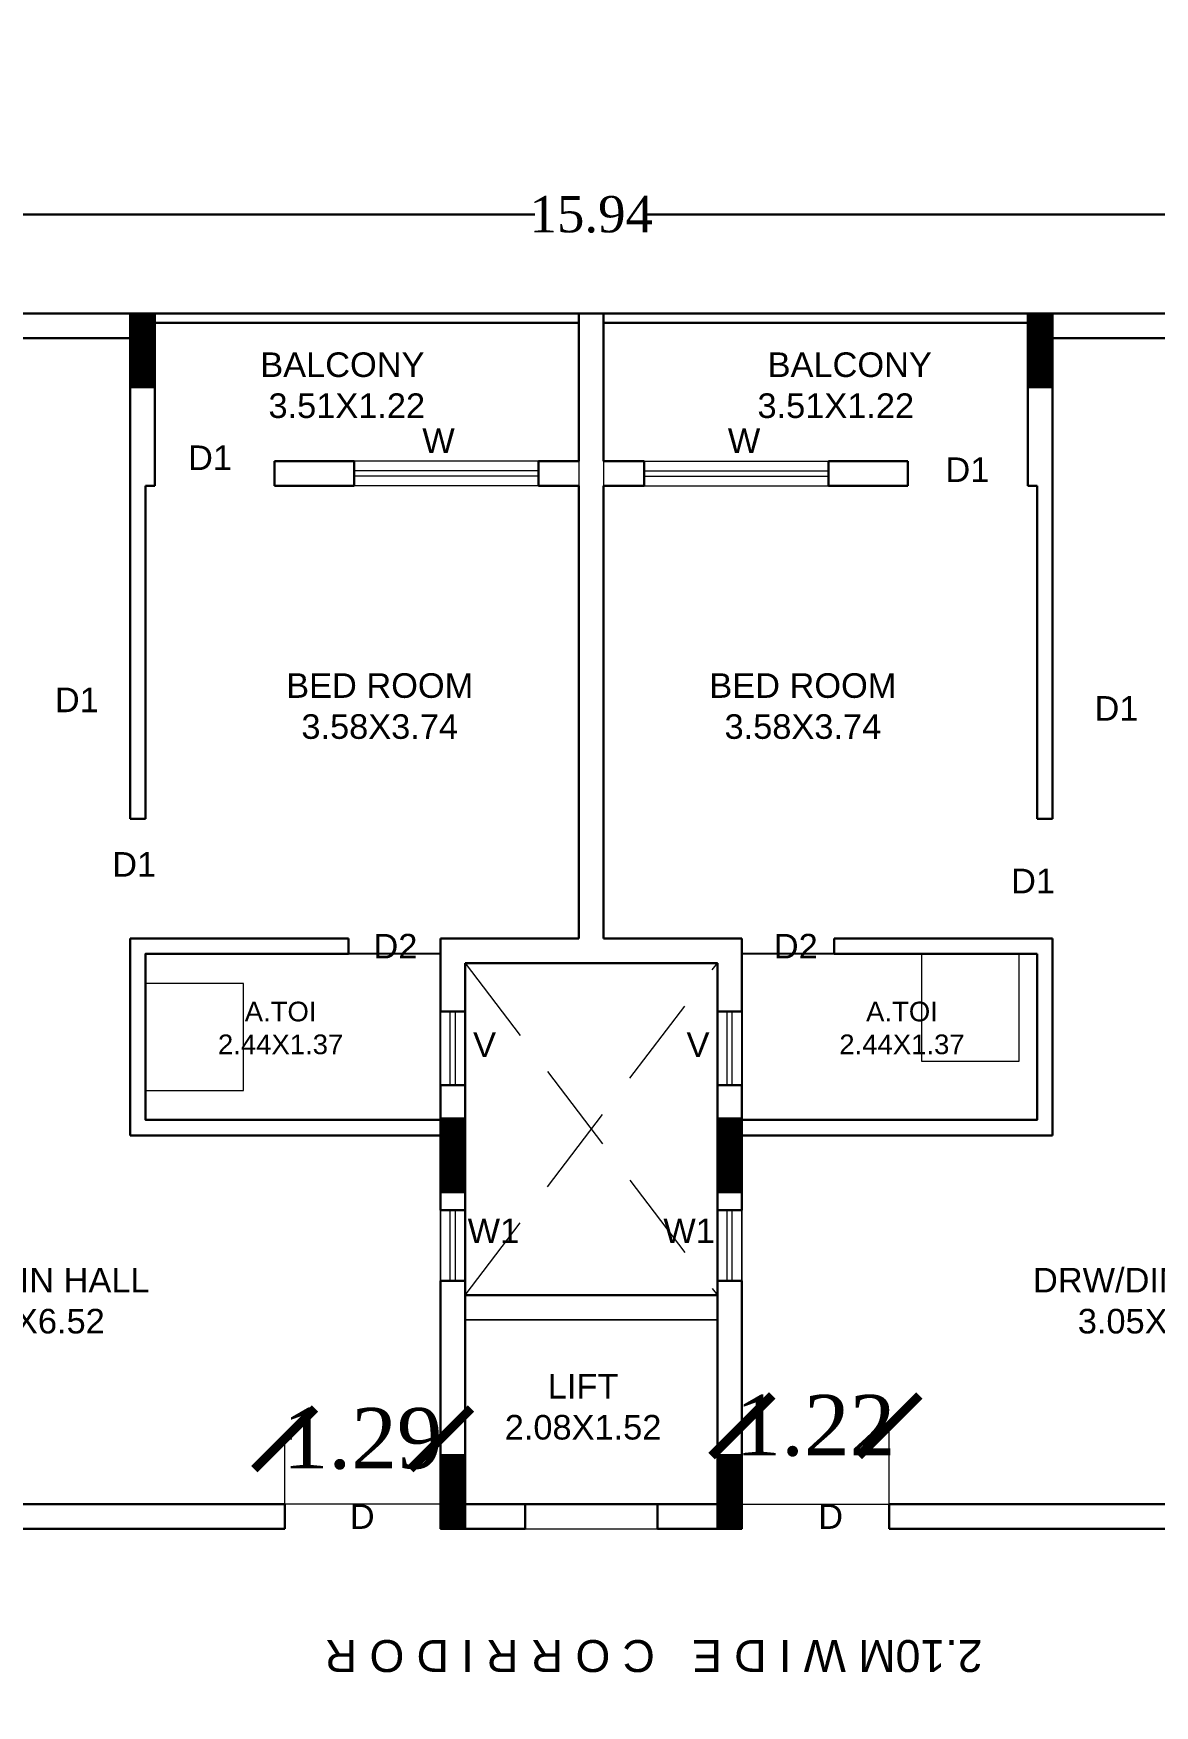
# Model space of a CAD drawing. Header units: metres. Extents: x 0 to 63445, y 32361 to 32804.
# Drawn here: x 63187.72 to 63196.99, y 32538.39 to 32552.2 of the extents above; entities that cross this region are included whole.
import ezdxf

# ---------------------------------------------------------------- set-up
doc = ezdxf.new("R2010")
doc.units = ezdxf.units.M
doc.header["$MEASUREMENT"] = 0
doc.header["$PDMODE"] = 34
doc.header["$PDSIZE"] = -10
for name, pattern in [('CONTINULUS', [0]), ('DASHED', [0.75, 0.5, -0.25]), ('DASHED2', [0.375, 0.25, -0.125])]:
    doc.linetypes.add(name, pattern=pattern)
doc.layers.get('0').update_dxf_attribs({"lineweight": 25})
doc.layers.add('BLK_1_FLR_7_BATH', color=3, linetype='Continuous', plot=False)
for name, color, linetype, lineweight in [('BLK_1_FLR_7_BLT_UP_AREA', 14, 'DASHED', 9), ('BLK_1_FLR_7_BLT_UP_AREA_DEDUCT', 41, 'DASHED', 9), ('BLK_1_FLR_7_EXIT_WIDTH_DOOR', 7, 'Continuous', 0), ('BLK_1_FLR_7_LIFT_1', 1, 'DASHED', 9), ('BLK_1_FLR_7_UNITFA', 7, 'Continuous', 0), ('BLK_1_FLR_7_WATER_CLOSET', 7, 'Continuous', 0), ('COLUMN', 1, 'Continuous', 30), ('elev', 252, 'Continuous', 20), ('hatch', 251, 'Continuous', 20), ('PLAN_INFO', 1, 'Continuous', 20), ('TEXT-2', 65, 'Continuous', 18), ('wall', 7, 'Continuous', 30), ('window', 154, 'Continuous', 9)]:
    doc.layers.add(name, color=color, linetype=linetype, lineweight=lineweight)
doc.layers.add('text', color=65, linetype='Continuous')
doc.styles.add('AutoDCRFont', font='arial.ttf')
doc.styles.get("Standard").update_dxf_attribs({"font": 'arial.ttf', "height": 0.4})
doc.styles.add('style2', font='arial.ttf', dxfattribs={"height": 0.25})
doc.styles.add('TNR', font='times.ttf', dxfattribs={"height": 0.5})
doc.dimstyles.new('ARCHANA', dxfattribs={"dimscale": 0, "dimtxt": 0.5, "dimasz": 0.5, "dimexe": 0, "dimexo": 0, "dimgap": 0, "dimtad": 0, "dimzin": 0, "dimdsep": 46, "dimtxsty": 'TNR', "dimblk": 'ARCHTICK', "dimcen": 0.09, "dimclrd": 36, "dimclre": 36, "dimclrt": 7, "dimadec": 0, "dimazin": 0, "dimtfac": 1, "dimtofl": 0, "dimtmove": 0, "dimatfit": 3, "dimldrblk": 'ARCHTICK', "dimfxl": 1, "dimfrac": 2, "dimtolj": 1, "dimtzin": 0, "dimlwd": -1, "dimlwe": -1, "dimarcsym": 0})

# ---------------------------------------------------------------- blocks, each defined once
blk = doc.blocks.new('A$C7D115503')
at = {"layer": 'COLUMN', "ltscale": 3}
h = blk.add_hatch(dxfattribs=at)
h.set_pattern_fill('ANSI31', color=256, style=0)
h.paths.add_polyline_path([(-14.36, -11.59), (-6.36, -11.59), (-6.36, 12.41), (-14.36, 12.41)])
at = {"layer": 'COLUMN', "ltscale": 0.05}
for p, q in [((-14.36, 12.41), (-6.36, 12.41)), ((-14.36, 12.41), (-14.36, -11.59)), ((-6.36, 12.41), (-6.36, -11.59)), ((-6.36, -11.59), (-14.36, -11.59))]:
    blk.add_line(p, q, dxfattribs=at)
blk = doc.blocks.new('_ArchTick')
at = {"color": 0, "linetype": 'ByBlock', "const_width": 0.15}
blk.add_lwpolyline([(-0.5, -0.5), (0.5, 0.5)], dxfattribs=at)
blk = doc.blocks.new('*D523')
at = {"layer": 'Defpoints', "color": 0, "ltscale": 0.5, "transparency": 16777216}
for p in [(63184.36, 32550.706), (63184.36, 32549.888), (63200.304, 32549.888)]:
    blk.add_point(p, dxfattribs=at)
at = {"layer": 'wall', "color": 36, "ltscale": 0.5, "transparency": 16777216}
for p, q in [((63184.36, 32549.888), (63184.36, 32550.706)), ((63184.36, 32550.706), (63191.867, 32550.706)), ((63200.304, 32550.706), (63192.797, 32550.706)), ((63200.304, 32549.888), (63200.304, 32550.706))]:
    blk.add_line(p, q, dxfattribs=at)
at = {"layer": 'wall', "color": 36, "ltscale": 0.5, "transparency": 16777216, "xscale": 0.2, "yscale": 0.2, "zscale": 0.2, "rotation": 180}
blk.add_blockref('_ArchTick', (63184.36, 32550.706), dxfattribs=at)
at = {"layer": 'wall', "color": 36, "ltscale": 0.5, "transparency": 16777216, "xscale": 0.2, "yscale": 0.2, "zscale": 0.2}
blk.add_blockref('_ArchTick', (63200.304, 32550.706), dxfattribs=at)
at = {"layer": 'wall', "color": 7, "ltscale": 0.5, "transparency": 16777216, "insert": (63192.332, 32550.706), "char_height": 0.5, "attachment_point": 5, "style": 'TNR'}
blk.add_mtext('\\A1;{\\H0.6x;15.94}', dxfattribs=at)
blk = doc.blocks.new('*D1050')
at = {"layer": 'BLK_1_FLR_7_EXIT_WIDTH_DOOR', "color": 36, "ltscale": 0.5, "transparency": 16777216}
for p, q in [((63189.799, 32539.847), (63189.799, 32540.591)), ((63189.799, 32540.591), (63189.857, 32540.591)), ((63191.088, 32540.591), (63191.03, 32540.591)), ((63191.088, 32539.847), (63191.088, 32540.591))]:
    blk.add_line(p, q, dxfattribs=at)
at = {"layer": 'Defpoints', "color": 0, "ltscale": 0.5, "transparency": 16777216}
for p in [(63191.088, 32540.591), (63189.799, 32539.847), (63191.088, 32539.847)]:
    blk.add_point(p, dxfattribs=at)
at = {"layer": 'BLK_1_FLR_7_EXIT_WIDTH_DOOR', "color": 36, "ltscale": 0.5, "transparency": 16777216, "xscale": 0.5, "yscale": 0.5, "zscale": 0.5, "rotation": 180}
blk.add_blockref('_ArchTick', (63189.799, 32540.591), dxfattribs=at)
at = {"layer": 'BLK_1_FLR_7_EXIT_WIDTH_DOOR', "color": 36, "ltscale": 0.5, "transparency": 16777216, "xscale": 0.5, "yscale": 0.5, "zscale": 0.5}
blk.add_blockref('_ArchTick', (63191.088, 32540.591), dxfattribs=at)
at = {"layer": 'BLK_1_FLR_7_EXIT_WIDTH_DOOR', "color": 7, "ltscale": 0.5, "transparency": 16777216, "insert": (63190.443, 32540.591), "char_height": 0.5, "attachment_point": 5, "style": 'TNR'}
blk.add_mtext('\\A1;1.29', dxfattribs=at)
blk = doc.blocks.new('*D1051')
at = {"layer": 'BLK_1_FLR_7_EXIT_WIDTH_DOOR', "color": 36, "ltscale": 0.5, "transparency": 16777216}
for p, q in [((63193.577, 32539.847), (63193.577, 32540.699)), ((63193.577, 32540.699), (63193.597, 32540.699)), ((63194.792, 32540.699), (63194.772, 32540.699)), ((63194.792, 32539.847), (63194.792, 32540.699))]:
    blk.add_line(p, q, dxfattribs=at)
at = {"layer": 'Defpoints', "color": 0, "ltscale": 0.5, "transparency": 16777216}
for p in [(63194.792, 32540.699), (63193.577, 32539.847), (63194.792, 32539.847)]:
    blk.add_point(p, dxfattribs=at)
at = {"layer": 'BLK_1_FLR_7_EXIT_WIDTH_DOOR', "color": 36, "ltscale": 0.5, "transparency": 16777216, "xscale": 0.5, "yscale": 0.5, "zscale": 0.5, "rotation": 180}
blk.add_blockref('_ArchTick', (63193.577, 32540.699), dxfattribs=at)
at = {"layer": 'BLK_1_FLR_7_EXIT_WIDTH_DOOR', "color": 36, "ltscale": 0.5, "transparency": 16777216, "xscale": 0.5, "yscale": 0.5, "zscale": 0.5}
blk.add_blockref('_ArchTick', (63194.792, 32540.699), dxfattribs=at)
at = {"layer": 'BLK_1_FLR_7_EXIT_WIDTH_DOOR', "color": 7, "ltscale": 0.5, "transparency": 16777216, "insert": (63194.184, 32540.699), "char_height": 0.5, "attachment_point": 5, "style": 'TNR'}
blk.add_mtext('\\A1;1.22', dxfattribs=at)

msp = doc.modelspace()

# ---------------------------------------------------------------- linework, layer by layer
at = {"layer": 'BLK_1_FLR_7_BATH', "color": 3}
for points in [[(63191.0875, 32544.5971), (63188.649, 32544.5971), (63188.649, 32543.2255), (63191.0875, 32543.2255)], [(63196.0152, 32544.5971), (63193.5767, 32544.5971), (63193.5767, 32543.2255), (63196.0152, 32543.2255)]]:
    msp.add_lwpolyline(points, close=True, dxfattribs=at)
at = {"layer": 'BLK_1_FLR_7_BLT_UP_AREA', "color": 14, "linetype": 'CONTINULUS', "ltscale": 0.05}
msp.add_lwpolyline([(63233.1569, 32549.8891), (63170.8973, 32549.8891), (63170.8973, 32548.2802), (63170.2876, 32548.2802), (63170.2876, 32546.4302), (63169.778, 32546.4302), (63169.778, 32546.4302), (63169.778, 32539.9996), (63170.8973, 32539.9996), (63170.8973, 32537.5611), (63169.778, 32537.5611), (63169.778, 32531.1305), (63170.2876, 32531.1305), (63170.2876, 32529.2805), (63170.8973, 32529.2805), (63170.8973, 32527.6716), (63233.1569, 32527.6716)], dxfattribs=at)
at = {"layer": 'BLK_1_FLR_7_BLT_UP_AREA_DEDUCT', "color": 14, "linetype": 'Continuous'}
for points in [[(63193.3736, 32544.5209), (63191.2907, 32544.5209), (63191.2907, 32541.7776), (63193.3736, 32541.7776)], [(63191.2907, 32541.5744), (63193.3736, 32541.5744), (63193.3736, 32540.0504), (63191.2907, 32540.0504)]]:
    msp.add_lwpolyline(points, close=True, dxfattribs=at)
at = {"layer": 'BLK_1_FLR_7_LIFT_1', "color": 1, "linetype": 'CONTINULUS', "ltscale": 0.05}
msp.add_lwpolyline([(63193.3736, 32541.5744), (63191.2907, 32541.5744), (63191.2907, 32540.0504), (63193.3736, 32540.0504)], close=True, dxfattribs=at)
at = {"layer": 'BLK_1_FLR_7_UNITFA', "color": 3, "ltscale": 0.5}
for points in [[(63192.2305, 32549.8118), (63192.2305, 32544.7241), (63191.0875, 32544.7241), (63191.0875, 32540.0504), (63184.5633, 32540.0504), (63184.5633, 32549.6848), (63188.5982, 32549.6848), (63188.5982, 32549.8118), (63192.2305, 32549.8118)], [(63192.4338, 32549.8118), (63192.4338, 32544.7241), (63193.5768, 32544.7241), (63193.5768, 32540.0504), (63200.101, 32540.0504), (63200.101, 32549.6848), (63196.0661, 32549.6848), (63196.0661, 32549.8118), (63192.4338, 32549.8118)]]:
    msp.add_lwpolyline(points, close=True, dxfattribs=at)
at = {"layer": 'BLK_1_FLR_7_WATER_CLOSET', "color": 3}
for points in [[(63195.8683, 32544.5971), (63195.0596, 32544.5971), (63195.0596, 32543.7122), (63195.8683, 32543.7122)], [(63189.4577, 32544.3538), (63188.649, 32544.3538), (63188.649, 32543.4688), (63189.4577, 32543.4688)]]:
    msp.add_lwpolyline(points, close=True, dxfattribs=at)
at = {"layer": 'elev', "linetype": 'DASHED2', "ltscale": 3}
for p, q in [((63191.2907, 32544.5209), (63193.3736, 32541.7776)), ((63191.2907, 32541.7776), (63193.3736, 32544.5209))]:
    msp.add_line(p, q, dxfattribs=at)
at = {"layer": 'hatch'}
for p, q in [((63191.786, 32540.0504), (63193.0053, 32540.0504)), ((63191.786, 32539.8472), (63193.0053, 32539.8472))]:
    msp.add_line(p, q, dxfattribs=at)
at = {"layer": 'wall', "ltscale": 0.05}
for p, q in [((63188.522, 32549.888), (63187.2598, 32549.888)), ((63188.522, 32549.2784), (63188.522, 32549.888)), ((63188.522, 32549.888), (63192.2305, 32549.888)), ((63188.5982, 32549.2784), (63188.5982, 32549.8118)), ((63188.5982, 32549.8118), (63192.2305, 32549.8118)), ((63192.2305, 32549.888), (63192.2305, 32548.6688)), ((63192.2305, 32549.888), (63192.4338, 32549.888)), ((63192.2305, 32549.888), (63192.2305, 32548.6688)), ((63192.4338, 32549.888), (63192.2305, 32549.888)), ((63192.4338, 32549.888), (63192.2305, 32549.888)), ((63192.2305, 32549.888), (63192.4338, 32549.888)), ((63192.4338, 32549.888), (63192.4338, 32548.6688)), ((63196.1423, 32549.888), (63192.4338, 32549.888)), ((63192.4338, 32549.888), (63192.4338, 32548.6688)), ((63196.0661, 32549.8118), (63192.4338, 32549.8118)), ((63196.0661, 32549.2784), (63196.0661, 32549.8118)), ((63196.1423, 32549.888), (63197.4045, 32549.888)), ((63196.1423, 32549.2784), (63196.1423, 32549.888)), ((63188.522, 32549.6848), (63187.2598, 32549.6848)), ((63196.1423, 32549.6848), (63197.4045, 32549.6848)), ((63188.522, 32545.7148), (63188.522, 32549.2784)), ((63188.7252, 32548.4655), (63188.7252, 32549.2784)), ((63195.9391, 32548.4655), (63195.9391, 32549.2784)), ((63196.1423, 32545.7148), (63196.1423, 32549.2784)), ((63190.3718, 32548.6688), (63189.7159, 32548.6688)), ((63189.7159, 32548.4655), (63189.7159, 32548.6688)), ((63192.2305, 32548.6688), (63191.8958, 32548.6688)), ((63192.4338, 32548.6688), (63192.7685, 32548.6688)), ((63194.2925, 32548.6688), (63194.9484, 32548.6688)), ((63194.9484, 32548.4655), (63194.9484, 32548.6688)), ((63188.7252, 32548.4655), (63188.649, 32548.4655)), ((63188.649, 32545.7148), (63188.649, 32548.4655)), ((63190.3718, 32548.4655), (63189.7159, 32548.4655)), ((63192.2305, 32548.4655), (63191.8958, 32548.4655)), ((63192.2305, 32548.4655), (63192.2305, 32544.7241)), ((63192.2305, 32548.4655), (63192.2305, 32544.7241)), ((63192.4338, 32548.4655), (63192.7685, 32548.4655)), ((63192.4338, 32548.4655), (63192.4338, 32544.7241)), ((63192.4338, 32548.4655), (63192.4338, 32544.7241)), ((63194.2925, 32548.4655), (63194.9484, 32548.4655)), ((63195.9391, 32548.4655), (63196.0153, 32548.4655)), ((63196.0153, 32545.7148), (63196.0153, 32548.4655)), ((63188.649, 32545.7148), (63188.522, 32545.7148)), ((63188.649, 32545.7148), (63188.522, 32545.7148)), ((63196.0153, 32545.7148), (63196.1423, 32545.7148)), ((63196.0153, 32545.7148), (63196.1423, 32545.7148)), ((63190.3255, 32544.7241), (63188.522, 32544.7241)), ((63188.522, 32543.0985), (63188.522, 32544.7241)), ((63190.3255, 32544.7241), (63190.3255, 32544.5971)), ((63192.2305, 32544.7241), (63191.0875, 32544.7241)), ((63191.0875, 32544.7241), (63191.0875, 32544.1228)), ((63192.4338, 32544.7241), (63193.5768, 32544.7241)), ((63193.5768, 32544.7241), (63193.5768, 32544.1228)), ((63194.3388, 32544.7241), (63196.1423, 32544.7241)), ((63194.3388, 32544.7241), (63194.3388, 32544.5971)), ((63196.1423, 32543.0985), (63196.1423, 32544.7241)), ((63190.3255, 32544.5971), (63188.649, 32544.5971)), ((63188.649, 32543.2255), (63188.649, 32544.5971)), ((63194.3388, 32544.5971), (63196.0153, 32544.5971)), ((63196.0153, 32543.2255), (63196.0153, 32544.5971)), ((63193.3736, 32544.5209), (63191.2907, 32544.5209)), ((63191.2907, 32544.5209), (63191.2907, 32544.1228)), ((63193.3736, 32544.5209), (63193.3736, 32544.1228)), ((63191.0875, 32543.5132), (63191.0875, 32543.2255)), ((63191.2907, 32543.5132), (63191.2907, 32542.4802)), ((63193.3736, 32543.5132), (63193.3736, 32542.4802)), ((63193.5768, 32543.5132), (63193.5768, 32543.2255)), ((63188.649, 32543.2255), (63191.0875, 32543.2255)), ((63196.0153, 32543.2255), (63193.5768, 32543.2255)), ((63188.522, 32543.0985), (63191.0875, 32543.0985)), ((63191.0875, 32543.0985), (63191.0875, 32542.4802)), ((63196.1423, 32543.0985), (63193.5768, 32543.0985)), ((63193.5768, 32543.0985), (63193.5768, 32542.4802)), ((63191.0875, 32541.896), (63191.0875, 32539.8472)), ((63191.2907, 32541.896), (63191.2907, 32541.7776)), ((63191.2907, 32541.7776), (63191.2907, 32540.0504)), ((63193.3736, 32541.896), (63193.3736, 32541.7776)), ((63193.3736, 32541.7776), (63193.3736, 32540.0504)), ((63193.5768, 32541.896), (63193.5768, 32539.8472)), ((63189.7994, 32540.0504), (63184.5633, 32540.0504)), ((63189.7994, 32540.0504), (63189.7994, 32539.8472)), ((63194.7922, 32540.0504), (63200.101, 32540.0504)), ((63194.7922, 32540.0504), (63194.7922, 32539.8472))]:
    msp.add_line(p, q, dxfattribs=at)
at = {"layer": 'wall', "ltscale": 3}
for p, q in [((63190.3718, 32548.6688), (63190.3718, 32548.4655)), ((63191.8958, 32548.6688), (63191.8958, 32548.4655)), ((63192.7685, 32548.6688), (63192.7685, 32548.4655)), ((63194.2925, 32548.6688), (63194.2925, 32548.4655)), ((63191.0875, 32544.1228), (63191.2907, 32544.1228)), ((63193.5768, 32544.1228), (63193.3736, 32544.1228)), ((63191.0875, 32543.5132), (63191.2907, 32543.5132)), ((63193.5768, 32543.5132), (63193.3736, 32543.5132)), ((63191.0875, 32542.4802), (63191.2907, 32542.4802)), ((63193.5768, 32542.4802), (63193.3736, 32542.4802)), ((63191.0875, 32541.896), (63191.2907, 32541.896)), ((63193.5768, 32541.896), (63193.3736, 32541.896))]:
    msp.add_line(p, q, dxfattribs=at)
at = {"layer": 'wall', "ltscale": 0.1}
for p, q in [((63191.0875, 32543.5132), (63191.0875, 32543.4555)), ((63193.5768, 32543.5132), (63193.5768, 32543.4555))]:
    msp.add_line(p, q, dxfattribs=at)
at = {"layer": 'wall'}
for p, q in [((63191.2907, 32541.7776), (63193.3736, 32541.7776)), ((63191.2907, 32541.7776), (63193.3736, 32541.7776)), ((63181.2116, 32540.0504), (63189.7994, 32540.0504)), ((63191.2907, 32540.0504), (63191.786, 32540.0504)), ((63191.786, 32540.0504), (63191.786, 32539.8472)), ((63193.3736, 32540.0504), (63192.8783, 32540.0504)), ((63192.8783, 32540.0504), (63192.8783, 32539.8472)), ((63181.2116, 32539.8472), (63189.7994, 32539.8472)), ((63191.0875, 32539.8472), (63191.786, 32539.8472)), ((63193.5768, 32539.8472), (63192.8783, 32539.8472))]:
    msp.add_line(p, q, dxfattribs=at)
at = {"layer": 'wall', "ltscale": 0.5}
msp.add_line((63199.6946, 32539.8472), (63194.7922, 32539.8472), dxfattribs=at)
msp.add_lwpolyline([(63200.3042, 32527.6716), (63184.3601, 32527.6716), (63184.3601, 32537.5103), (63181.2116, 32537.5103), (63181.2116, 32527.6716), (63170.8973, 32527.6716), (63170.8973, 32529.2805), (63170.2876, 32529.2805), (63170.2876, 32531.1305), (63169.778, 32531.1305), (63169.778, 32537.5611), (63170.8973, 32537.5611), (63170.8973, 32539.9996), (63169.778, 32539.9996), (63169.778, 32546.4302), (63170.2876, 32546.4302), (63170.2876, 32548.2802), (63170.8973, 32548.2802), (63170.8973, 32549.8891), (63181.2116, 32549.8891), (63181.2116, 32540.0504), (63184.3601, 32540.0504), (63184.3601, 32549.8891), (63200.3042, 32549.8891)], dxfattribs=at)
for points in [[(63191.2907, 32544.5209), (63193.3736, 32544.5209), (63193.3736, 32541.7776), (63191.2907, 32541.7776)], [(63191.2907, 32541.7776), (63193.3736, 32541.7776), (63193.3736, 32540.0504), (63191.2907, 32540.0504)]]:
    msp.add_lwpolyline(points, close=True, dxfattribs=at)
at = {"layer": 'window'}
for p, q in [((63191.8958, 32548.6688), (63190.3718, 32548.6688)), ((63191.8958, 32548.5888), (63190.3727, 32548.5888)), ((63192.7685, 32548.6688), (63194.2925, 32548.6688)), ((63192.7685, 32548.5888), (63194.2916, 32548.5888)), ((63191.8958, 32548.5455), (63190.3727, 32548.5455)), ((63191.8958, 32548.4655), (63190.3727, 32548.4655)), ((63192.7685, 32548.5455), (63194.2916, 32548.5455)), ((63192.7685, 32548.4655), (63194.2916, 32548.4655)), ((63191.0875, 32544.1219), (63191.0875, 32544.1228)), ((63191.0875, 32543.5132), (63191.0875, 32544.1219)), ((63191.1675, 32544.1219), (63191.1675, 32544.1228)), ((63191.1675, 32543.5132), (63191.1675, 32544.1219)), ((63191.2108, 32544.1219), (63191.2108, 32544.1228)), ((63191.2108, 32543.5132), (63191.2108, 32544.1219)), ((63191.2907, 32544.1219), (63191.2907, 32544.1228)), ((63191.2907, 32543.5132), (63191.2907, 32544.1219)), ((63193.3736, 32544.1219), (63193.3736, 32544.1228)), ((63193.3736, 32543.5132), (63193.3736, 32544.1219)), ((63193.4535, 32544.1219), (63193.4535, 32544.1228)), ((63193.4535, 32543.5132), (63193.4535, 32544.1219)), ((63193.4968, 32544.1219), (63193.4968, 32544.1228)), ((63193.4968, 32543.5132), (63193.4968, 32544.1219)), ((63193.5768, 32544.1219), (63193.5768, 32544.1228)), ((63193.5768, 32543.5132), (63193.5768, 32544.1219)), ((63191.0875, 32543.5132), (63191.0875, 32543.5132)), ((63193.5768, 32543.5132), (63193.5768, 32543.5132)), ((63191.0875, 32541.896), (63191.0875, 32542.4793)), ((63191.1675, 32541.9013), (63191.1675, 32542.4793)), ((63191.2108, 32541.9013), (63191.2108, 32542.4793)), ((63191.2907, 32541.9013), (63191.2907, 32542.4793)), ((63193.3736, 32541.9013), (63193.3736, 32542.4793)), ((63193.4535, 32541.9013), (63193.4535, 32542.4793)), ((63193.4968, 32541.9013), (63193.4968, 32542.4793)), ((63193.5768, 32541.896), (63193.5768, 32542.4793))]:
    msp.add_line(p, q, dxfattribs=at)

# ---------------------------------------------------------------- block references
at = {"layer": 'COLUMN', "ltscale": 0.05, "yscale": 0.025400733691282, "zscale": 0.025400733691282, "rotation": 180}
for p, xscale in [((63188.8869, 32549.5937), -0.025400733691282), ((63195.7774, 32549.5937), 0.025400733691282), ((63191.4523, 32542.9439), -0.025400733691282), ((63193.212, 32542.9439), 0.025400733691282), ((63191.4523, 32540.1625), -0.025400733691282), ((63193.212, 32540.1625), 0.025400733691282)]:
    msp.add_blockref('A$C7D115503', p, dxfattribs=dict(at, xscale=xscale))

# ---------------------------------------------------------------- texts
at = {"layer": 'PLAN_INFO', "linetype": 'Continuous', "insert": (62933.8759, 32556.8916), "char_height": 2.1336, "attachment_point": 1, "style": 'style2'}
msp.add_mtext_dynamic_manual_height_columns('{\\Fstandard|c0;PLAN INFO\\P\\PARCHITECT_OR_TECHNICAL_PERSON_NAME=SK. REHAN AHAMED\\PPLOT_NO=598/3036\\PKHATA_NO=238/1398\\PMAUZA=ANDARPUR\\PDISTRICT=CUTTACK\\PPLOT_AREA_M2=4864.95\\PAVG_PLOT_DEPTH= 9\\PAVG_PLOT_WIDTH= 11\\PROAD_WIDTH=9.14\\A1;\\P\\A0;EXISTING_FLOOR_AREA_TO_BE_DEMOLISHED_M2 = 0\\PNUMBER_OF_OCCUPANTS_OR_USERS_OR_BED_BLK_1=150\\PNUMBER_OF_OCCUPANTS_OR_USERS_OR_BED_BLK_2=80\\PNUMBER_OF_OCCUPANTS_OR_USERS_OR_BED_BLK_3=50\\PIS_THE_PLOT_PART_OF_THE_LAYOUT_APPROVED_BY_THE_AUTHORITY_OR_DEVELOPED_AND_ALLOTTED_BY_THE_GOVERNMENT_OR_STATUTORY_BODIES_OR_IS_A_FINAL_PLOT_IN_TOWN_PLANNING_SCHEMES_OR_DEVELOPMENT_SCHEMES=YES\\P\\A1;IS_LAND_REGULARIZED=YES\\PLAND_USE_ZONE=RESIDENTIAL USE ZONE\\A0;\\PIS_BUILDING_UNDER_HAZARDOUS_OCCUPANCY_CATEGORY=NO\\PIS_BUILDING_CENTRALLY_AIR_CONDITIONED=NO\\PDOES_PROJECT_HAVE_MORE_THAN_10000_LITRES_OF_WASTE_WATER_DISCHARGE_PER_DAY=NO\\PDOES_THE_PROJECT_REQUIRE_NOC_FROM_AAI_AS_PER_THE_COLOUR_CODED_ZONE_MAPS=NO\\PIS_THE_PROJECT_LOCATED_WITHIN_300_METERS_DISTANCE_OF_THE_CENTRALLY_PROTECTED_MONUMENT=YES\\PIS_THE_PROJECT_LOCATED_WITHIN_300_METERS_DISTANCE_OF_THE_STATE_PROTECTED_MONUMENT=NO\\PIS_THE_PROJECT_LOCATED_WITHIN_200_METERS_FROM_STRATEGIC_BUILDINGS=YES\\PIS_PROPOSED_CONSTRUCTION_NEXT_TO_FLOOD_EMBANKMENT_AND_DOES_APPLICANT_WANT_TO_HAVE_DIRECT_ACCESS_FROM_THE_EMBANKMENT_ROAD=NO\\PIS_KISAM_OF_LAND_RECORDED_AS_AGRICULTURE_IN_RECORD_OF_RIGHTS=YES\\PIS_THE_PROJECT_ADJACENT_TO_HIGHWAY_AND_HAVING_DIRECT_ACCESS_TO_IT=NO\\PIS_THE_PROJECT_CLOSE_TO_THE_COASTAL_REGION=NO\\PSTAR_RATING_FOR_HOTEL_PROJECT=NA\\PDOES_HOSPITAL_HAVE_CRITICAL_CARE_UNIT=NA\\PDOC_OSHB_OR_GA_OR_BDA_DEVELOPED_AND_ALLOTTED_PLOT=YES\\PDOC_PLOT_PART_OF_APPROVED_PRIVATE_LAYOUT=YES\\PDOC_PLOT_PART_OF_UNAUTHORISED_LAYOUT_OR_REVENUE_PLOT=NO\\PDOC_IS_PROJECT_COMING_UNDER_THE_JURISDICTION_OF_PLANNING_AUTHORITIES=YES\\PDOC_DOES_THE_PROJECT_HAVE_AFFORDABLE_HOUSING_COMPONENT=NO\\PDOC_DOES_THE_PROJECT_HAVE_MORE_THAN_500_SQM_BUILT_UP_AREA_EXCLUDING_THE_AFFORDABLE_HOUSING_COMPONENT=NO\\PDOC_DOES_PROJECT_REQUIRE_RERA_REGISTRATION=NO\\PPER_ACRE_BENCHMARK_VALUE_OF_LAND_NEEDED_IF_PROJECT_IS_HAVING_PURCHASABLE_FAR_COMPONENT=100000\\PIS_SECURITY_DEPOSIT_REQUIRED=NO\\PDISTANCE_OF_DA_PARKING_SPACE_FROM_BUILDING_ENTRANCE=13.39\\PTOTAL_PARKING_AREA_IF_PROJECT_HAS_OFF_SITE_PARKING_PROVISION_WITHIN_300_METERS_FROM_PROJECT_SITE=NA\\PTOTAL_CONNECTED_LOAD_OF_THE_PROPOSED_PROJECT_IN_W=9200\\PMINIMUM_GENERATION_CAPACITY_OF_THE_ROOFTOP_SOLAR_PV_SYSTEM_IN_W=2000\\PCAPACITY_OF_SOLAR_WATER_HEATING_SYSTEM_IN_LPD=11900\\P\\fCalibri|b0|i0|c0|p34;\\H0.91667x;DOES_PROJECT_HAVE_LOW_WATER_CONSUMPTION_AND_PLUMBING_FIXTURES=YES\\PDOES_PROJECT_HAVE_REDUCED_HARDSCAPE=YES\\PDOES_PROJECT_HAVE_LOW_ENERGY_CONSUMPTION_LIGHTING_FIXTURES=YES\\PDOES_PROJECT_HAVE_ENERGY_EFFICIENT_HVAC_SYSTEM=YES\\PDOES_PROJECT_HAVE_LIGHTING_OF_COMMON_AREAS_BY_SOLAR_ENERGY_OR_LED_DEVICES=YES\\PDOES_PROJECT_HAVE_SEGREGATION_OF_WASTE_PROVISION=YES\\PDOES_PROJECT_HAVE_ORGANIC_WASTE_MANAGEMENT_PROVISION=YES\\P\\Fstandard|c0;\\H1.09091x;PROJECT_VALUE_IN_INR_IF_EIDP_FEE_IS_APPLICABLE_FOR_PROJECT=10000000\\PIS_THE_PROJECT_BY_STATE_GOVT_OR_CENTRAL_GOVT_OR_GOVT_UNDERTAKING=NO\\PNUMBER_OF_TEMPORARY_STRUCTURES_IF_PRESENT_AT_THE_SITE=4\\P\\H1x;ADDITIONAL_TDR_IF_APPLICABLE_M2=NA}', width=251.038176, gutter_width=28, heights=[264.8801], dxfattribs=at)
at = {"layer": 'text'}
for s, insert, char_height, width, attachment_point in [('\\pxqc; BALCONY\\P\\pq*;3.51X1.22', (63190.9592, 32549.5671), 0.203206, 1.445887, 3), ('\\pxqc; BALCONY\\P\\pq*;3.51X1.22', (63193.7051, 32549.5671), 0.203206, 1.445887, 1), ('\\pxqc;D1', (63186.2483, 32548.595), 0.20321, 5.867919, 7), ('\\pxqc;D1', (63192.5054, 32548.4965), 0.20321, 5.867919, 7), ('\\pxqc;BED ROOM\\P3.58X3.74', (63187.7899, 32546.9162), 0.203206, 5.588511, 1), ('\\pxqc;BED ROOM\\P3.58X3.74', (63196.8744, 32546.9162), 0.203206, 5.588511, 3), ('\\pxqc;D1', (63185.1477, 32546.5947), 0.20321, 5.867919, 7), ('\\pxqc;D1', (63193.7371, 32546.5243), 0.20321, 5.867919, 7), ('\\pxqc;D1', (63185.6215, 32545.2356), 0.20321, 5.867919, 7), ('\\pxqc;D1', (63193.048, 32545.0984), 0.20321, 5.867919, 7), ('\\pxqc;D2', (63187.78, 32544.5597), 0.20321, 5.867919, 7), ('\\pxqc;D2', (63191.0875, 32544.5597), 0.20321, 5.867919, 7), ('\\pxqc;A.TOI\\P2.44X1.37', (63187.5325, 32544.2026), 0.162565, 4.465728, 1), ('\\pxqc;A.TOI\\P2.44X1.37', (63197.1318, 32544.2026), 0.162565, 4.465728, 3), ('\\pxqc;DRW/DIN HALL\\P3.05X6.52', (63184.8713, 32542.0037), 0.203206, 5.588511, 1), ('\\pxqc;DRW/DIN HALL\\P3.05X6.52', (63199.793, 32542.0037), 0.203206, 5.588511, 3), ('\\pxqc;LIFT\\P2.08X1.52', (63189.4954, 32541.1273), 0.20321, 5.537709, 1), ('\\pxqc;D', (63187.5057, 32539.8472), 0.20321, 5.867919, 7), ('\\pxqc;D', (63191.3754, 32539.8472), 0.20321, 5.867919, 7)]:
    msp.add_mtext(s, dxfattribs=dict(at, insert=insert, char_height=char_height, width=width, attachment_point=attachment_point))
at = {"layer": 'text', "insert": (63189.397, 32538.9326), "char_height": 0.264168, "width": 6.900896, "attachment_point": 9, "rotation": 180}
msp.add_mtext('\\pxqc;2.10M W I D E   C O R R I D O R', dxfattribs=at)
at = {"layer": 'TEXT-2', "width": 0.183842, "style": 'AutoDCRFont'}
for s, insert, char_height, attachment_point in [('W', (63191.2039, 32548.939), 0.2032, 3), ('W', (63193.4604, 32548.939), 0.2032, 1), ('V', (63191.545, 32543.9485), 0.2032, 3), ('V', (63193.1193, 32543.9485), 0.2032, 1), ('W1', (63191.7366, 32542.4115), 0.20321, 3), ('W1', (63192.9277, 32542.4115), 0.20321, 1)]:
    msp.add_mtext(s, dxfattribs=dict(at, insert=insert, char_height=char_height, attachment_point=attachment_point))

# ---------------------------------------------------------------- dimensions: what is measured, and where the dimension line sits
at = {"layer": 'BLK_1_FLR_7_EXIT_WIDTH_DOOR', "color": 1, "ltscale": 0.5}
for base, p1, p2, picture, middle in [((63194.7922, 32540.6994), (63193.5768, 32539.8472), (63194.7922, 32539.8472), '*D1051', (63194.1845, 32540.6994)), ((63191.0875, 32540.591), (63189.7994, 32539.8472), (63191.0875, 32539.8472), '*D1050', (63190.4435, 32540.591))]:
    dim = msp.add_linear_dim(base=base, p1=p1, p2=p2, dimstyle='ARCHANA', override={"dimscale": 1, "dimfxl": 6, "dimarcsym": 1}, dxfattribs=at)
    dim.commit()
    dim.dimension.update_dxf_attribs({"geometry": picture, "text_midpoint": middle})
at = {"layer": 'wall', "ltscale": 0.5}
dim = msp.add_linear_dim(base=(63184.3601, 32550.7062), p1=(63200.3042, 32549.888), p2=(63184.3601, 32549.888), angle=180, text='{\\H0.6x;<>}', dimstyle='ARCHANA', override={"dimscale": 1, "dimtxt": 0.3, "dimasz": 0.2, "dimfxl": 6, "dimarcsym": 1}, dxfattribs=at)
dim.commit()
dim.dimension.update_dxf_attribs({"geometry": '*D523', "text_midpoint": (63192.3322, 32550.7062)})

doc.saveas('drawing.dxf')
